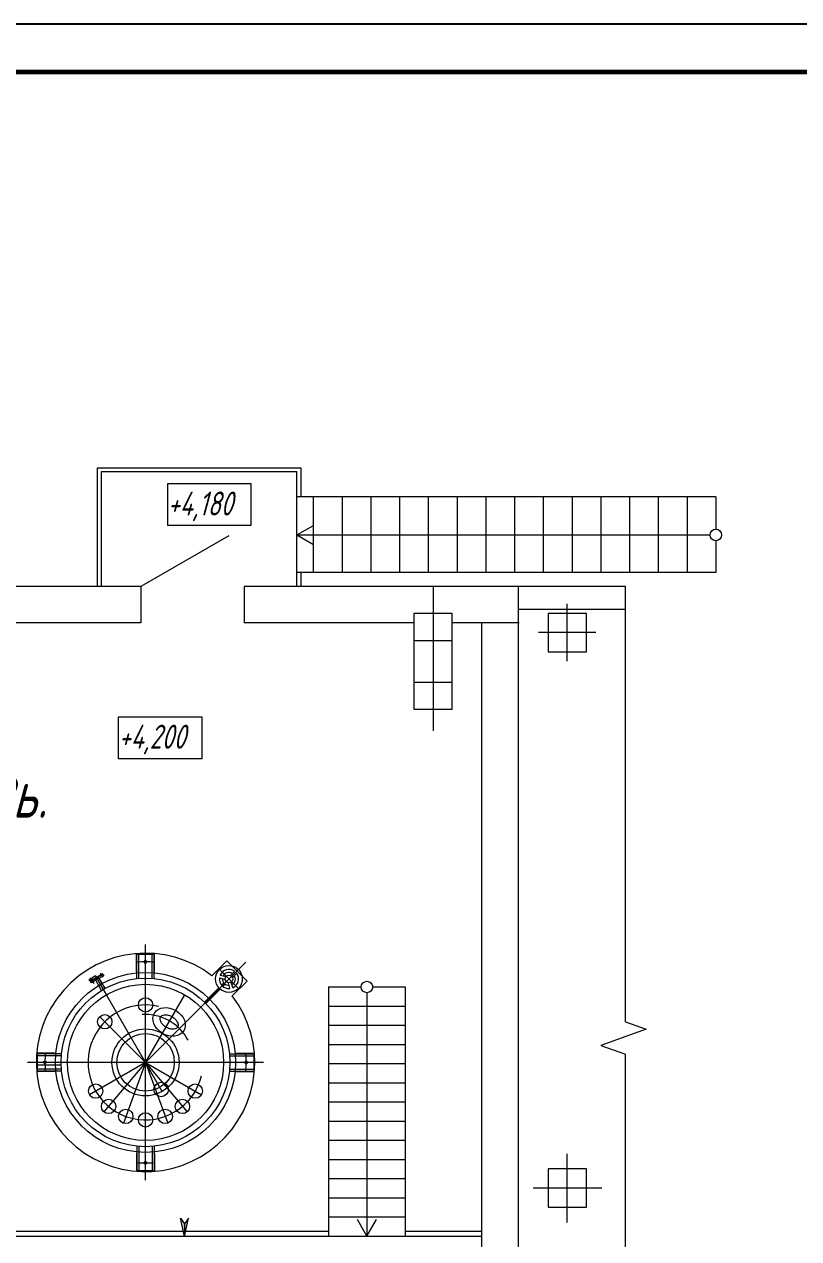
# Model space of a CAD drawing. Header units: millimetres. Extents: x 1337 to 8186, y 1899 to 5236.
# Drawn here: x 4075.1 to 4155.9, y 2693.6 to 2820.4 of the extents above; entities that cross this region are included whole.
import ezdxf

# ---------------------------------------------------------------- set-up
doc = ezdxf.new("R2010")
doc.units = ezdxf.units.MM
for name, color, linetype, lineweight in [('Линия связи (Вновь)', 3, 'Continuous', 60), ('Рамка толстая', 7, 'Continuous', 60), ('Рамка тонкая', 5, 'Continuous', 25), ('Строительный', 251, 'Continuous', 13), ('Текст', 2, 'Continuous', 25)]:
    doc.layers.add(name, color=color, linetype=linetype, lineweight=lineweight)
doc.styles.add('Simplex', font='simplex.shx', dxfattribs={"width": 0.7, "oblique": 15})

# ---------------------------------------------------------------- blocks, each defined once
blk = doc.blocks.new('A$C049F4C0A')
at = {"layer": 'Строительный', "ltscale": 100}
h = blk.add_hatch(color=256, dxfattribs=at)
h.paths.add_polyline_path([(389.26, 266.15), (389.66, 266.72), (389.25, 264.82)])
h.paths.add_polyline_path([(389.25, 264.82), (388.83, 266.72), (389.24, 266.15)])
for p, q in [((380.18, 332.7), (380.18, 345.07)), ((380.18, 345.07), (401.38, 345.07)), ((401.38, 345.07), (401.38, 342.03)), ((380.58, 344.67), (400.98, 344.67)), ((380.58, 332.7), (380.58, 344.67)), ((400.98, 332.67), (400.98, 344.67)), ((387.49, 343.42), (396.18, 343.42)), ((387.49, 339.05), (387.49, 343.42)), ((396.18, 343.42), (396.18, 339.05)), ((444.68, 342.03), (400.98, 342.03)), ((402.68, 342.03), (402.68, 334.13)), ((405.68, 342.03), (405.68, 334.13)), ((408.68, 342.03), (408.68, 334.13)), ((411.68, 342.03), (411.68, 334.13)), ((414.68, 342.03), (414.68, 334.13)), ((417.68, 342.03), (417.68, 334.13)), ((420.68, 342.03), (420.68, 334.13)), ((423.68, 342.03), (423.68, 334.13)), ((426.68, 342.03), (426.68, 334.13)), ((429.68, 342.03), (429.68, 334.13)), ((432.68, 342.03), (432.68, 334.13)), ((435.68, 342.03), (435.68, 334.13)), ((438.68, 342.03), (438.68, 334.13)), ((441.68, 342.03), (441.68, 334.13)), ((444.68, 342.03), (444.68, 338.66)), ((396.18, 339.05), (387.49, 339.05)), ((400.98, 338.06), (402.71, 339.06)), ((393.86, 337.97), (384.68, 332.67)), ((400.98, 338.06), (444.08, 338.06)), ((400.98, 338.06), (402.71, 337.06)), ((444.68, 337.46), (444.68, 334.13)), ((444.68, 334.13), (400.98, 334.13)), ((401.38, 334.13), (401.38, 332.67)), ((384.68, 332.69), (314.68, 332.69)), ((384.68, 332.69), (384.68, 328.89)), ((395.48, 332.67), (395.48, 328.87)), ((435.27, 332.67), (395.48, 332.67)), ((415.18, 332.67), (415.18, 317.61)), ((424.08, 150.87), (424.08, 332.67)), ((435.27, 287.22), (435.27, 332.67)), ((417.18, 329.87), (413.18, 329.87)), ((413.18, 329.87), (413.18, 319.87)), ((417.18, 319.87), (417.18, 329.87)), ((435.27, 330.27), (424.18, 330.27)), ((431.18, 329.87), (427.18, 329.87)), ((427.18, 329.87), (427.18, 325.87)), ((429.18, 324.87), (429.18, 330.87)), ((431.18, 325.87), (431.18, 329.87)), ((384.68, 328.89), (362.18, 328.89)), ((413.18, 328.87), (395.48, 328.87)), ((424.18, 328.87), (417.18, 328.87)), ((420.28, 150.87), (420.28, 328.87)), ((432.18, 327.87), (426.18, 327.87)), ((413.18, 327.04), (417.18, 327.04)), ((427.18, 325.87), (431.18, 325.87)), ((413.18, 322.69), (417.18, 322.69)), ((413.18, 319.87), (417.18, 319.87)), ((382.37, 319.07), (391.06, 319.07)), ((382.37, 314.7), (382.37, 319.07)), ((391.06, 319.07), (391.06, 314.7)), ((391.06, 314.7), (382.37, 314.7)), ((384.23, 292.5), (384.23, 294.3)), ((384.23, 294.3), (386.13, 294.3)), ((384.28, 291.75), (384.28, 294.3)), ((384.48, 291.75), (384.48, 294.3)), ((385.18, 270.7), (385.18, 295.3)), ((385.88, 291.75), (385.88, 294.3)), ((386.08, 291.75), (386.08, 294.3)), ((386.13, 292.5), (386.13, 294.3)), ((385.18, 283), (395.64, 293.46)), ((393.66, 293.61), (392.11, 292.05)), ((393.66, 293.61), (395.78, 291.49)), ((379.97, 292.02), (379.3, 291.63)), ((379.38, 291.49), (379.3, 291.63)), ((379.72, 291.68), (379.38, 291.49)), ((379.41, 291.84), (379.77, 291.22)), ((380.35, 291.79), (379.49, 291.29)), ((379.66, 291.58), (380.76, 292.21)), ((379.66, 291.58), (379.67, 291.61)), ((379.74, 291.65), (379.67, 291.61)), ((379.72, 291.68), (380.73, 292.27)), ((379.74, 291.65), (379.72, 291.68)), ((379.74, 291.65), (380.47, 292.07)), ((379.97, 292.02), (381.15, 289.97)), ((386.93, 279.97), (379.97, 292.02)), ((380.35, 291.79), (380.84, 292.07)), ((380.97, 290.73), (380.35, 291.79)), ((380.46, 292.32), (380.71, 291.89)), ((380.76, 292.21), (380.84, 292.07)), ((384.23, 292.5), (384.28, 292.5)), ((386.08, 292.5), (386.13, 292.5)), ((392.89, 292.7), (394.87, 290.72)), ((392.92, 291.81), (393.49, 291.66)), ((393, 292.1), (393.56, 291.95)), ((394.45, 292.49), (394.04, 292.07)), ((394.67, 292.28), (394.25, 291.86)), ((379.66, 291.57), (379.41, 291.43)), ((379.41, 291.43), (379.49, 291.29)), ((379.66, 291.58), (379.66, 291.57)), ((380.59, 290.51), (379.98, 291.57)), ((392.82, 290.79), (391.33, 289.29)), ((392.97, 290.65), (391.47, 289.15)), ((393.34, 291.3), (393.11, 291.07)), ((393.48, 291.16), (393.25, 290.93)), ((393.99, 290.74), (393.83, 291.31)), ((394.28, 290.82), (394.12, 291.39)), ((395.78, 291.49), (394.23, 289.93)), ((404.28, 290.87), (404.28, 264.87)), ((404.28, 290.87), (407.68, 290.87)), ((408.88, 290.87), (412.28, 290.87)), ((412.28, 290.87), (412.28, 264.87)), ((385.18, 283), (389.27, 290.05)), ((408.28, 290.27), (408.28, 264.87)), ((404.28, 288.87), (412.28, 288.87)), ((385.18, 283), (380.4, 287.77)), ((404.28, 286.87), (412.28, 286.87)), ((435.27, 287.22), (437.42, 286.48)), ((437.42, 286.48), (432.7, 284.75)), ((404.28, 284.87), (412.28, 284.87)), ((432.7, 284.75), (435.27, 283.87)), ((397.48, 283), (372.88, 283)), ((375.68, 283.95), (373.88, 283.95)), ((373.88, 283.95), (373.88, 282.05)), ((376.42, 283.9), (373.88, 283.9)), ((376.42, 283.7), (373.88, 283.7)), ((375.68, 283.95), (375.68, 283.9)), ((385.18, 283), (379.33, 279.62)), ((385.18, 283), (380.84, 277.83)), ((385.18, 283), (382.87, 276.66)), ((385.18, 283), (387.49, 276.66)), ((385.18, 283), (389.52, 277.83)), ((385.18, 283), (391.02, 279.62)), ((393.93, 283.9), (396.48, 283.9)), ((393.93, 283.7), (396.48, 283.7)), ((394.68, 283.95), (396.48, 283.95)), ((394.68, 283.95), (394.68, 283.9)), ((396.48, 283.95), (396.48, 282.05)), ((404.28, 282.87), (412.28, 282.87)), ((435.27, 181.84), (435.27, 283.87)), ((376.42, 282.7), (373.88, 282.7)), ((376.42, 282.3), (373.88, 282.3)), ((376.42, 282.1), (373.88, 282.1)), ((375.68, 282.05), (373.88, 282.05)), ((375.68, 282.1), (375.68, 282.05)), ((393.93, 282.3), (396.48, 282.3)), ((393.93, 282.1), (396.48, 282.1)), ((394.68, 282.1), (394.68, 282.05)), ((394.68, 282.05), (396.48, 282.05)), ((404.28, 280.87), (412.28, 280.87)), ((404.28, 278.87), (412.28, 278.87)), ((404.28, 276.87), (412.28, 276.87)), ((384.28, 274.25), (384.28, 271.7)), ((384.48, 274.25), (384.48, 271.7)), ((385.88, 274.25), (385.88, 271.7)), ((386.08, 274.25), (386.08, 271.7)), ((404.28, 274.87), (412.28, 274.87)), ((384.23, 273.5), (384.23, 271.7)), ((384.23, 273.5), (384.28, 273.5)), ((386.08, 273.5), (386.13, 273.5)), ((386.13, 273.5), (386.13, 271.7)), ((404.28, 272.87), (412.28, 272.87)), ((429.19, 266.29), (429.19, 273.45)), ((384.23, 271.7), (386.13, 271.7)), ((431.18, 271.87), (427.18, 271.87)), ((427.18, 271.87), (427.18, 267.87)), ((431.18, 267.87), (431.18, 271.87)), ((404.28, 270.87), (412.28, 270.87)), ((404.28, 268.87), (412.28, 268.87)), ((432.78, 269.87), (425.61, 269.87)), ((427.18, 267.87), (431.18, 267.87)), ((388.83, 266.72), (389.24, 266.15)), ((388.83, 266.72), (389.24, 266.15)), ((389.25, 264.82), (388.83, 266.72)), ((389.25, 264.82), (389.66, 266.72)), ((389.66, 266.72), (389.26, 266.15)), ((389.66, 266.72), (389.26, 266.15)), ((404.28, 266.87), (412.28, 266.87)), ((408.28, 264.87), (407.28, 266.6)), ((408.28, 264.87), (409.28, 266.6)), ((321.68, 265.37), (404.28, 265.37)), ((389.24, 266.15), (389.25, 264.82)), ((389.26, 266.15), (389.25, 264.82)), ((412.28, 265.37), (420.28, 265.37)), ((321.18, 264.87), (420.28, 264.87)), ((389.25, 264.82), (389.23, 264.83))]:
    blk.add_line(p, q, dxfattribs=at)
for centre, radius in [((444.68, 338.06), 0.6), ((393.88, 291.71), 1.4), ((385.18, 283), 9.4), ((385.18, 283), 8.8), ((393.88, 291.71), 0.4), ((385.18, 283), 8.15), ((408.28, 290.87), 0.6), ((385.18, 289), 0.75), ((380.93, 287.24), 0.75), ((385.18, 283), 3.5), ((385.18, 283), 3), ((379.98, 280), 0.75), ((386.81, 280.17), 0.75), ((390.37, 280), 0.75), ((381.32, 278.4), 0.75), ((389.03, 278.4), 0.75), ((383.12, 277.36), 0.75), ((385.18, 277), 0.75), ((387.23, 277.36), 0.75)]:
    blk.add_circle(centre, radius, dxfattribs=at)
for centre, radius, start, end in [((385.18, 283), 11.4, 52.5608, 37.4392), ((385.18, 283), 10.5, 84.809, 95.191), ((393.88, 291.71), 1, 175.3399, 274.6601), ((392.91, 291.78), 0.025, 75, 175.3399), ((393.88, 291.71), 1, 55.3399, 154.6601), ((393, 292.12), 0.025, 154.6601, 255), ((393.88, 291.71), 0.673, 177.8696, 272.1304), ((393.88, 291.71), 0.673, 57.8696, 152.1304), ((393.88, 291.71), 0.673, 297.8696, 32.1304), ((393.88, 291.71), 1, 295.3399, 34.6601), ((394.44, 292.51), 0.025, 315, 55.3399), ((394.68, 292.26), 0.025, 34.6601, 135), ((393.96, 290.73), 0.025, 274.6601, 15), ((394.3, 290.82), 0.025, 195, 295.3399), ((385.18, 283), 6, 76.7574, 346.6325), ((385.18, 283), 5, 27.4582, 93.9721), ((385.18, 283), 10.5, 174.809, 185.191), ((385.18, 283), 10.5, 354.809, 5.191), ((385.18, 283), 10.5, 264.809, 275.191)]:
    blk.add_arc(centre, radius, start, end, dxfattribs=at)
blk.add_ellipse((387.64, 287.22), major_axis=(1.53, -0.93), ratio=0.771003, dxfattribs=at)
for points in [[(385.31, 293.5), (385.3, 293.7), (385.04, 293.68), (385.03, 293.5)], [(385.03, 293.5), (385.04, 293.32), (385.3, 293.3), (385.31, 293.5)], [(374.68, 282.86), (374.48, 282.87), (374.49, 283.14), (374.68, 283.14)], [(374.68, 283.14), (374.86, 283.14), (374.87, 282.87), (374.68, 282.86)], [(395.68, 283.14), (395.49, 283.14), (395.48, 282.87), (395.68, 282.86)], [(395.68, 282.86), (395.87, 282.87), (395.86, 283.14), (395.68, 283.14)], [(385.03, 272.5), (385.04, 272.68), (385.3, 272.7), (385.31, 272.5)], [(385.31, 272.5), (385.3, 272.3), (385.04, 272.32), (385.03, 272.5)]]:
    blk.add_open_spline(points, degree=3, dxfattribs=at)
blk.add_open_spline([(388.53, 286.68), (388.55, 286.71), (388.57, 286.75), (388.58, 286.85), (388.58, 286.91), (388.56, 287.05), (388.53, 287.13), (388.45, 287.29), (388.39, 287.38), (388.21, 287.59), (388.07, 287.7), (387.76, 287.88), (387.59, 287.93), (387.28, 287.98), (387.14, 287.97), (386.95, 287.92), (386.88, 287.89), (386.79, 287.82), (386.76, 287.78), (386.72, 287.7), (386.7, 287.64), (386.7, 287.51), (386.71, 287.42), (386.78, 287.23), (386.84, 287.13), (386.99, 286.93), (387.09, 286.83), (387.32, 286.67), (387.45, 286.6), (387.71, 286.5), (387.84, 286.47), (388.07, 286.46), (388.18, 286.47), (388.35, 286.52), (388.41, 286.55), (388.49, 286.62), (388.51, 286.64), (388.53, 286.68)], degree=3, knots=[0, 0, 0, 0, 0.296333, 0.296333, 0.592666, 0.592666, 0.888999, 0.888999, 1.185332, 1.185332, 1.62448, 1.62448, 2.063629, 2.063629, 2.502777, 2.502777, 2.853977, 2.853977, 3.205176, 3.205176, 3.556375, 3.556375, 3.907575, 3.907575, 4.258774, 4.258774, 4.609973, 4.609973, 4.961173, 4.961173, 5.312372, 5.312372, 5.663572, 5.663572, 6.014771, 6.014771, 6.283185, 6.283185, 6.283185, 6.283185], dxfattribs=at)
at = {"layer": 'Строительный', "ltscale": 100, "style": 'Simplex', "oblique": 15, "width": 0.7}
for s, p in [('+4,180', (387.49, 340.09)), ('+4,200', (382.37, 315.75))]:
    blk.add_text(s, height=2.5, dxfattribs=at).set_placement(p)
blk = doc.blocks.new('A$C551E481E')
at = {"layer": 'Рамка толстая'}
blk.add_line((836, 589), (20, 589), dxfattribs=at)
at = {"layer": 'Рамка тонкая'}
blk.add_line((841, 594), (0, 594), dxfattribs=at)

msp = doc.modelspace()

# ---------------------------------------------------------------- block references
msp.add_blockref('A$C551E481E', (3649.33, 2226.37))
at = {"layer": 'Линия связи (Вновь)'}
msp.add_blockref('A$C049F4C0A', (3702.53, 2429), dxfattribs=at)

# ---------------------------------------------------------------- texts
at = {"layer": 'Текст', "ltscale": 100, "insert": (3722.2, 2742.54), "char_height": 5, "width": 668.3368, "attachment_point": 1, "style": 'Simplex'}
msp.add_mtext('\\pi301.80319;Громкоговорящая связь.\\P\\pi303.87615;План на отм. +6.700', dxfattribs=at)

doc.saveas('drawing.dxf')
